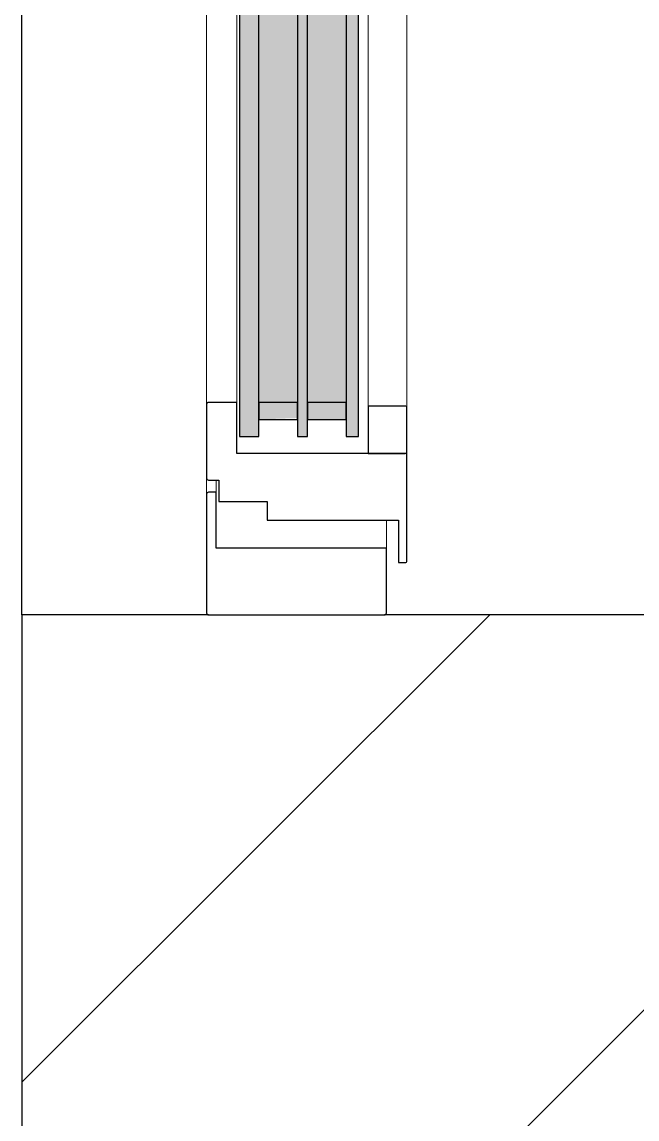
# Model space of a CAD drawing. Header units: millimetres. Extents: x 1680 to 166026, y 35966 to 91121.
# Drawn here: x 39244.6 to 39497.8, y 47723.6 to 48175.5 of the extents above; entities that cross this region are included whole.
import ezdxf

# ---------------------------------------------------------------- set-up
doc = ezdxf.new("R2010")
doc.units = ezdxf.units.MM
for name, color, linetype, lineweight in [('A-GLAZ', 151, 'Continuous', 18), ('A-WALL', 255, 'Continuous', 18), ('A-WALL-PATT', 111, 'Continuous', 50)]:
    doc.layers.add(name, color=color, linetype=linetype, lineweight=lineweight)

# ---------------------------------------------------------------- blocks, each defined once
blk = doc.blocks.new('Windows_Opening-Hinge_Strugal_S74RP_Two-Leaf_Fixed-Top_INT - Windows_Opening-Hinge_Strugal_S74RP_Two-Leaf_Fixed-Top_INT-224291-mebel yerləşmə planı')
at = {"layer": 'A-GLAZ'}
h = blk.add_hatch(color=256, dxfattribs=at)
h.paths.add_polyline_path([(-726.49, 102.5), (-54.5, 102.5), (-54.5, 110.5), (-726.49, 110.5), (-726.49, 108.58)], flags=0)
h.paths.add_polyline_path([(-726.49, 86.51), (-726.49, 82.51), (-54.5, 82.51), (-54.5, 86.51), (-718.94, 86.51)], flags=0)
h.paths.add_polyline_path([(-726.49, 66.51), (-726.49, 61.51), (-54.5, 61.51), (-54.5, 66.51), (-718.94, 66.51)], flags=0)
h = blk.add_hatch(color=256, dxfattribs=at)
h.paths.add_polyline_path([(-719.49, 102.5), (-718.94, 86.51), (-712.49, 86.51), (-712.49, 102.5), (-718.94, 102.5)], flags=0)
h.paths.add_polyline_path([(-719.49, 66.51), (-712.49, 66.51), (-712.49, 82.51), (-719.49, 82.51)], flags=0)
h.paths.add_polyline_path([(-73.51, 82.51), (-73.51, 66.51), (-66.51, 66.51), (-66.51, 82.51)], flags=0)
h.paths.add_polyline_path([(-73.51, 102.5), (-73.51, 86.51), (-66.51, 86.51), (-66.51, 102.5)], flags=0)
for points in [[(-712.49, 86.51), (-73.51, 86.51), (-73.51, 102.5), (-712.49, 102.5)], [(-712.49, 66.51), (-73.51, 66.51), (-73.51, 82.51), (-712.49, 82.51)]]:
    blk.add_hatch(color=256, dxfattribs=at).paths.add_polyline_path(points, flags=0)
at = {"layer": 'A-GLAZ', "lineweight": 25}
for p, q in [((-800, 123.2), (-800, 50.8)), ((-750.29, 124), (-799.2, 124)), ((-749.49, 120), (-749.5, 123.15)), ((-744.49, 123.2), (-744.49, 119.01)), ((-713.29, 124), (-743.69, 124)), ((-712.49, 111.51), (-712.49, 123.2)), ((-772.49, 119.99), (-749.49, 120)), ((-772.49, 50), (-772.49, 119.99)), ((-744.49, 119.01), (-753.34, 119.01)), ((-753.34, 119.01), (-753.34, 98.99)), ((-733.5, 42.3), (-733.5, 111.51)), ((-733.5, 111.51), (-712.49, 111.51)), ((-54.5, 110.5), (-726.49, 110.5)), ((-726.49, 110.5), (-726.49, 102.5)), ((-726.49, 102.5), (-54.5, 102.5)), ((-712.49, 102.5), (-719.49, 102.5)), ((-719.49, 102.5), (-719.49, 86.51)), ((-712.49, 86.51), (-712.49, 102.5)), ((-753.34, 98.99), (-761, 98.99)), ((-761, 98.99), (-761, 44.99)), ((-54.5, 86.51), (-726.49, 86.51)), ((-726.49, 86.51), (-726.49, 82.51)), ((-719.49, 86.51), (-712.49, 86.51)), ((-726.49, 82.51), (-54.5, 82.51)), ((-712.49, 82.51), (-719.49, 82.51)), ((-719.49, 82.51), (-719.49, 66.51)), ((-712.49, 66.51), (-712.49, 82.51)), ((-54.5, 66.51), (-726.49, 66.51)), ((-726.49, 66.51), (-726.49, 61.51)), ((-719.49, 66.51), (-712.49, 66.51)), ((-726.49, 61.51), (-54.5, 61.51)), ((-733.5, 57.54), (-733.5, 42.31)), ((-713.99, 57.54), (-733.5, 57.54)), ((-713.99, 42.31), (-713.99, 57.54)), ((-799.2, 50), (-772.49, 50)), ((-778.5, 44.99), (-778.5, 42.3)), ((-761, 44.99), (-778.5, 44.99)), ((-777.7, 41.5), (-734.3, 41.5)), ((-732.7, 41.51), (-714.79, 41.51))]:
    blk.add_line(p, q, dxfattribs=at)
at = {"layer": 'A-GLAZ'}
for p, q in [((-743.69, 124), (-750.29, 124)), ((-67.71, 124), (-713.29, 124)), ((-749.49, 120), (-744.49, 120)), ((-712.49, 111.51), (-68.51, 111.51)), ((-67.01, 57.54), (-713.99, 57.54)), ((-772.49, 50), (-761, 50)), ((-734.3, 41.5), (-732.7, 41.5)), ((-714.79, 41.51), (-66.21, 41.51))]:
    blk.add_line(p, q, dxfattribs=at)
at = {"layer": 'A-GLAZ', "lineweight": 25}
for centre, start, end in [((-799.2, 123.2), 90, 180), ((-750.29, 123.2), 356.2624, 90), ((-743.69, 123.2), 90, 180), ((-713.29, 123.2), 0, 90), ((-799.2, 50.8), 180, 270), ((-777.7, 42.3), 180, 270), ((-734.3, 42.3), 270, 360), ((-732.7, 42.31), 180, 270), ((-714.79, 42.31), 270, 0)]:
    blk.add_arc(centre, 0.8, start, end, dxfattribs=at)

msp = doc.modelspace()

# ---------------------------------------------------------------- hatches: boundary and pattern name
at = {"layer": 'A-WALL-PATT', "lineweight": 18}
h = msp.add_hatch(dxfattribs=at)
h.set_pattern_fill('FP_1', color=256, style=0, pattern_type=2)
h.set_pattern_definition([(45, (43209.95, 59171.05), (-113.137, 113.137), [])])
h.paths.add_polyline_path([(39644.63, 45181.24), (39644.63, 47931.24), (39244.63, 47931.24), (39244.63, 45181.24)], flags=0)
h.paths.add_polyline_path([(39244.63, 49531.24), (39644.63, 49531.24), (39644.63, 52411.24), (39244.63, 52411.24), (39244.63, 50032.2)], flags=0)
h.paths.add_polyline_path([(39244.63, 54011.24), (39644.63, 54011.24), (39644.63, 56891.24), (39244.63, 56891.24), (39244.63, 55418.6)], flags=0)
h.paths.add_polyline_path([(39244.63, 58491.24), (39644.63, 58491.24), (39644.63, 62821.24), (39244.63, 62821.24), (39244.63, 59009.53)], flags=0)
h.paths.add_polyline_path([(39644.63, 64421.24), (39644.63, 65581.24), (39244.63, 65581.24), (39244.63, 64421.24), (39612.9, 64421.24)], flags=0)

# ---------------------------------------------------------------- linework, layer by layer
at = {"layer": 'A-WALL', "lineweight": 30}
for p, q in [((39244.63, 47931.24), (39244.63, 49531.24)), ((39321.43, 47931.24), (39244.63, 47931.24)), ((39244.63, 47931.24), (39244.63, 44781.24)), ((39644.63, 47931.24), (39393.83, 47931.24))]:
    msp.add_line(p, q, dxfattribs=at)

# ---------------------------------------------------------------- block references
at = {"layer": 'A-GLAZ', "rotation": 89.99999999999962}
msp.add_blockref('Windows_Opening-Hinge_Strugal_S74RP_Two-Leaf_Fixed-Top_INT - Windows_Opening-Hinge_Strugal_S74RP_Two-Leaf_Fixed-Top_INT-224291-mebel yerləşmə planı', (39444.63, 48731.24), dxfattribs=at)

doc.saveas('drawing.dxf')
